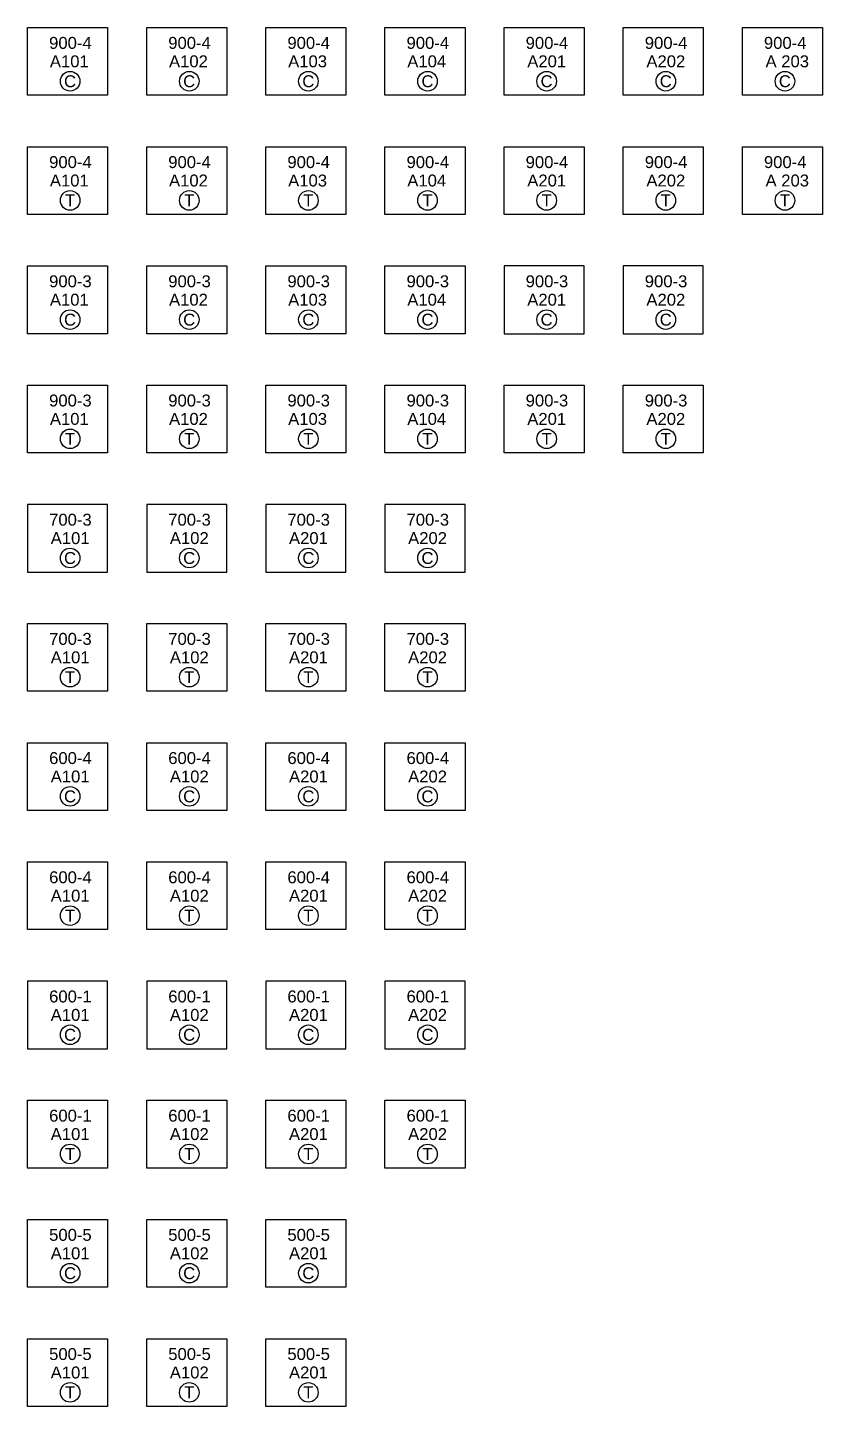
# Model space of a CAD drawing. Extents: x 406321 to 410167, y 2905000 to 2907357.
# Drawn here: x 409500 to 410167, y 2906200 to 2907357 of the extents above; entities that cross this region are included whole.
import ezdxf

# ---------------------------------------------------------------- set-up
doc = ezdxf.new("R2010")
doc.units = 0
doc.header["$LTSCALE"] = 10
doc.header["$MEASUREMENT"] = 0
doc.layers.add('X- Arch Drawings$0$GUIDE-FRAME', color=241, linetype='Continuous')
doc.layers.add('X- Arch Drawings$0$GUIDE-TEXT', color=250, linetype='Continuous')
doc.styles.add('X- Arch Drawings$0$ANNO-A-XS', font='arial.ttf', dxfattribs={"height": 2})

# ---------------------------------------------------------------- blocks, each defined once
blk = doc.blocks.new('X- Arch Drawings$0$900-4C-A101')
at = {"layer": 'X- Arch Drawings$0$GUIDE-FRAME'}
blk.add_lwpolyline([(1250000, 2451800), (1317200, 2451800), (1317200, 2395000), (1250000, 2395000)], close=True, dxfattribs=at)
at = {"layer": 'X- Arch Drawings$0$GUIDE-TEXT'}
blk.add_circle((1285728, 2406787), 8213, dxfattribs=at)
at = {"layer": 'X- Arch Drawings$0$GUIDE-TEXT', "style": 'X- Arch Drawings$0$ANNO-A-XS'}
for s, p in [('900-4', (1268092, 2433942)), ('A101', (1268740, 2418485)), ('C', (1280612, 2401787))]:
    blk.add_text(s, height=10000, dxfattribs=at).set_placement(p)
blk = doc.blocks.new('X- Arch Drawings$0$900-4C-A102')
at = {"layer": 'X- Arch Drawings$0$GUIDE-FRAME'}
blk.add_lwpolyline([(1350000, 2451800), (1417200, 2451800), (1417200, 2395000), (1350000, 2395000)], close=True, dxfattribs=at)
at = {"layer": 'X- Arch Drawings$0$GUIDE-TEXT'}
blk.add_circle((1385728, 2406787), 8213, dxfattribs=at)
at = {"layer": 'X- Arch Drawings$0$GUIDE-TEXT', "style": 'X- Arch Drawings$0$ANNO-A-XS'}
for s, p in [('900-4', (1368092, 2433942)), ('A102', (1368740, 2418485)), ('C', (1380612, 2401787))]:
    blk.add_text(s, height=10000, dxfattribs=at).set_placement(p)
blk = doc.blocks.new('X- Arch Drawings$0$900-4C-A103')
at = {"layer": 'X- Arch Drawings$0$GUIDE-FRAME'}
blk.add_lwpolyline([(1450000, 2451800), (1517200, 2451800), (1517200, 2395000), (1450000, 2395000)], close=True, dxfattribs=at)
at = {"layer": 'X- Arch Drawings$0$GUIDE-TEXT'}
blk.add_circle((1485728, 2406787), 8213, dxfattribs=at)
at = {"layer": 'X- Arch Drawings$0$GUIDE-TEXT', "style": 'X- Arch Drawings$0$ANNO-A-XS'}
for s, p in [('900-4', (1468092, 2433942)), ('A103', (1468740, 2418485)), ('C', (1480612, 2401787))]:
    blk.add_text(s, height=10000, dxfattribs=at).set_placement(p)
blk = doc.blocks.new('X- Arch Drawings$0$900-4C-A104')
at = {"layer": 'X- Arch Drawings$0$GUIDE-FRAME'}
blk.add_lwpolyline([(1550000, 2451800), (1617200, 2451800), (1617200, 2395000), (1550000, 2395000)], close=True, dxfattribs=at)
at = {"layer": 'X- Arch Drawings$0$GUIDE-TEXT'}
blk.add_circle((1585728, 2406787), 8213, dxfattribs=at)
at = {"layer": 'X- Arch Drawings$0$GUIDE-TEXT', "style": 'X- Arch Drawings$0$ANNO-A-XS'}
for s, p in [('900-4', (1568092, 2433942)), ('A104', (1568740, 2418485)), ('C', (1580612, 2401787))]:
    blk.add_text(s, height=10000, dxfattribs=at).set_placement(p)
blk = doc.blocks.new('X- Arch Drawings$0$900-4C-A201')
at = {"layer": 'X- Arch Drawings$0$GUIDE-FRAME'}
blk.add_lwpolyline([(1650000, 2451800), (1717200, 2451800), (1717200, 2395000), (1650000, 2395000)], close=True, dxfattribs=at)
at = {"layer": 'X- Arch Drawings$0$GUIDE-TEXT'}
blk.add_circle((1685728, 2406787), 8213, dxfattribs=at)
at = {"layer": 'X- Arch Drawings$0$GUIDE-TEXT', "style": 'X- Arch Drawings$0$ANNO-A-XS'}
for s, p in [('900-4', (1668092, 2433942)), ('A201', (1669438, 2418485)), ('C', (1680612, 2401787))]:
    blk.add_text(s, height=10000, dxfattribs=at).set_placement(p)
blk = doc.blocks.new('X- Arch Drawings$0$900-4C-A202')
at = {"layer": 'X- Arch Drawings$0$GUIDE-FRAME'}
blk.add_lwpolyline([(1750000, 2451800), (1817200, 2451800), (1817200, 2395000), (1750000, 2395000)], close=True, dxfattribs=at)
at = {"layer": 'X- Arch Drawings$0$GUIDE-TEXT'}
blk.add_circle((1785728, 2406787), 8213, dxfattribs=at)
at = {"layer": 'X- Arch Drawings$0$GUIDE-TEXT', "style": 'X- Arch Drawings$0$ANNO-A-XS'}
for s, p in [('900-4', (1768092, 2433942)), ('A202', (1769438, 2418485)), ('C', (1780612, 2401787))]:
    blk.add_text(s, height=10000, dxfattribs=at).set_placement(p)
blk = doc.blocks.new('X- Arch Drawings$0$900-4C-A203')
at = {"layer": 'X- Arch Drawings$0$GUIDE-FRAME'}
blk.add_lwpolyline([(1850000, 2451800), (1917200, 2451800), (1917200, 2395000), (1850000, 2395000)], close=True, dxfattribs=at)
at = {"layer": 'X- Arch Drawings$0$GUIDE-TEXT'}
blk.add_circle((1885728, 2406787), 8213, dxfattribs=at)
at = {"layer": 'X- Arch Drawings$0$GUIDE-TEXT', "style": 'X- Arch Drawings$0$ANNO-A-XS'}
for s, p in [('900-4', (1868092, 2433942)), ('A 203', (1869438, 2418485)), ('C', (1880612, 2401787))]:
    blk.add_text(s, height=10000, dxfattribs=at).set_placement(p)
blk = doc.blocks.new('X- Arch Drawings$0$900-4T-A201')
at = {"layer": 'X- Arch Drawings$0$GUIDE-FRAME'}
blk.add_lwpolyline([(1650000, 2351800), (1717200, 2351800), (1717200, 2295000), (1650000, 2295000)], close=True, dxfattribs=at)
at = {"layer": 'X- Arch Drawings$0$GUIDE-TEXT'}
blk.add_circle((1685728, 2306787), 8213, dxfattribs=at)
at = {"layer": 'X- Arch Drawings$0$GUIDE-TEXT', "style": 'X- Arch Drawings$0$ANNO-A-XS'}
for s, p in [('900-4', (1668092, 2333942)), ('A201', (1669438, 2318485)), ('T', (1681438, 2301787))]:
    blk.add_text(s, height=10000, dxfattribs=at).set_placement(p)
blk = doc.blocks.new('X- Arch Drawings$0$900-4T-A202')
at = {"layer": 'X- Arch Drawings$0$GUIDE-FRAME'}
blk.add_lwpolyline([(1750000, 2351800), (1817200, 2351800), (1817200, 2295000), (1750000, 2295000)], close=True, dxfattribs=at)
at = {"layer": 'X- Arch Drawings$0$GUIDE-TEXT'}
blk.add_circle((1785728, 2306787), 8213, dxfattribs=at)
at = {"layer": 'X- Arch Drawings$0$GUIDE-TEXT', "style": 'X- Arch Drawings$0$ANNO-A-XS'}
for s, p in [('900-4', (1768092, 2333942)), ('A202', (1769438, 2318485)), ('T', (1781438, 2301787))]:
    blk.add_text(s, height=10000, dxfattribs=at).set_placement(p)
blk = doc.blocks.new('X- Arch Drawings$0$900-4T-A203')
at = {"layer": 'X- Arch Drawings$0$GUIDE-FRAME'}
blk.add_lwpolyline([(1850000, 2351800), (1917200, 2351800), (1917200, 2295000), (1850000, 2295000)], close=True, dxfattribs=at)
at = {"layer": 'X- Arch Drawings$0$GUIDE-TEXT'}
blk.add_circle((1885728, 2306787), 8213, dxfattribs=at)
at = {"layer": 'X- Arch Drawings$0$GUIDE-TEXT', "style": 'X- Arch Drawings$0$ANNO-A-XS'}
for s, p in [('900-4', (1868092, 2333942)), ('A 203', (1869438, 2318485)), ('T', (1881438, 2301787))]:
    blk.add_text(s, height=10000, dxfattribs=at).set_placement(p)
blk = doc.blocks.new('X- Arch Drawings$0$900-4T-A101')
at = {"layer": 'X- Arch Drawings$0$GUIDE-FRAME'}
blk.add_lwpolyline([(1250000, 2351800), (1317200, 2351800), (1317200, 2295000), (1250000, 2295000)], close=True, dxfattribs=at)
at = {"layer": 'X- Arch Drawings$0$GUIDE-TEXT'}
blk.add_circle((1285728, 2306787), 8213, dxfattribs=at)
at = {"layer": 'X- Arch Drawings$0$GUIDE-TEXT', "style": 'X- Arch Drawings$0$ANNO-A-XS'}
for s, p in [('900-4', (1268092, 2333942)), ('A101', (1268740, 2318485)), ('T', (1281438, 2301787))]:
    blk.add_text(s, height=10000, dxfattribs=at).set_placement(p)
blk = doc.blocks.new('X- Arch Drawings$0$900-4T-A102')
at = {"layer": 'X- Arch Drawings$0$GUIDE-FRAME'}
blk.add_lwpolyline([(1350000, 2351800), (1417200, 2351800), (1417200, 2295000), (1350000, 2295000)], close=True, dxfattribs=at)
at = {"layer": 'X- Arch Drawings$0$GUIDE-TEXT'}
blk.add_circle((1385728, 2306787), 8213, dxfattribs=at)
at = {"layer": 'X- Arch Drawings$0$GUIDE-TEXT', "style": 'X- Arch Drawings$0$ANNO-A-XS'}
for s, p in [('900-4', (1368092, 2333942)), ('A102', (1368740, 2318485)), ('T', (1381438, 2301787))]:
    blk.add_text(s, height=10000, dxfattribs=at).set_placement(p)
blk = doc.blocks.new('X- Arch Drawings$0$900-4T-A103')
at = {"layer": 'X- Arch Drawings$0$GUIDE-FRAME'}
blk.add_lwpolyline([(1450000, 2351800), (1517200, 2351800), (1517200, 2295000), (1450000, 2295000)], close=True, dxfattribs=at)
at = {"layer": 'X- Arch Drawings$0$GUIDE-TEXT'}
blk.add_circle((1485728, 2306787), 8213, dxfattribs=at)
at = {"layer": 'X- Arch Drawings$0$GUIDE-TEXT', "style": 'X- Arch Drawings$0$ANNO-A-XS'}
for s, p in [('900-4', (1468092, 2333942)), ('A103', (1468740, 2318485)), ('T', (1481438, 2301787))]:
    blk.add_text(s, height=10000, dxfattribs=at).set_placement(p)
blk = doc.blocks.new('X- Arch Drawings$0$900-4T-A104')
at = {"layer": 'X- Arch Drawings$0$GUIDE-FRAME'}
blk.add_lwpolyline([(1550000, 2351800), (1617200, 2351800), (1617200, 2295000), (1550000, 2295000)], close=True, dxfattribs=at)
at = {"layer": 'X- Arch Drawings$0$GUIDE-TEXT'}
blk.add_circle((1585728, 2306787), 8213, dxfattribs=at)
at = {"layer": 'X- Arch Drawings$0$GUIDE-TEXT', "style": 'X- Arch Drawings$0$ANNO-A-XS'}
for s, p in [('900-4', (1568092, 2333942)), ('A104', (1568740, 2318485)), ('T', (1581438, 2301787))]:
    blk.add_text(s, height=10000, dxfattribs=at).set_placement(p)
blk = doc.blocks.new('X- Arch Drawings$0$900-3C-A101')
at = {"layer": 'X- Arch Drawings$0$GUIDE-FRAME'}
blk.add_lwpolyline([(1250000, 2251800), (1317200, 2251800), (1317200, 2195000), (1250000, 2195000)], close=True, dxfattribs=at)
at = {"layer": 'X- Arch Drawings$0$GUIDE-TEXT'}
blk.add_circle((1285728, 2206787), 8213, dxfattribs=at)
at = {"layer": 'X- Arch Drawings$0$GUIDE-TEXT', "style": 'X- Arch Drawings$0$ANNO-A-XS'}
for s, p in [('900-3', (1268092, 2233942)), ('A101', (1268740, 2218485)), ('C', (1280612, 2201787))]:
    blk.add_text(s, height=10000, dxfattribs=at).set_placement(p)
blk = doc.blocks.new('X- Arch Drawings$0$900-3C-A102')
at = {"layer": 'X- Arch Drawings$0$GUIDE-FRAME'}
blk.add_lwpolyline([(1350000, 2251800), (1417200, 2251800), (1417200, 2195000), (1350000, 2195000)], close=True, dxfattribs=at)
at = {"layer": 'X- Arch Drawings$0$GUIDE-TEXT'}
blk.add_circle((1385728, 2206787), 8213, dxfattribs=at)
at = {"layer": 'X- Arch Drawings$0$GUIDE-TEXT', "style": 'X- Arch Drawings$0$ANNO-A-XS'}
for s, p in [('900-3', (1368092, 2233942)), ('A102', (1368740, 2218485)), ('C', (1380612, 2201787))]:
    blk.add_text(s, height=10000, dxfattribs=at).set_placement(p)
blk = doc.blocks.new('X- Arch Drawings$0$900-3C-A103')
at = {"layer": 'X- Arch Drawings$0$GUIDE-FRAME'}
blk.add_lwpolyline([(1450000, 2251800), (1517200, 2251800), (1517200, 2195000), (1450000, 2195000)], close=True, dxfattribs=at)
at = {"layer": 'X- Arch Drawings$0$GUIDE-TEXT'}
blk.add_circle((1485728, 2206787), 8213, dxfattribs=at)
at = {"layer": 'X- Arch Drawings$0$GUIDE-TEXT', "style": 'X- Arch Drawings$0$ANNO-A-XS'}
for s, p in [('900-3', (1468092, 2233942)), ('A103', (1468740, 2218485)), ('C', (1480612, 2201787))]:
    blk.add_text(s, height=10000, dxfattribs=at).set_placement(p)
blk = doc.blocks.new('X- Arch Drawings$0$900-3C-A104')
at = {"layer": 'X- Arch Drawings$0$GUIDE-FRAME'}
blk.add_lwpolyline([(1550000, 2251800), (1617200, 2251800), (1617200, 2195000), (1550000, 2195000)], close=True, dxfattribs=at)
at = {"layer": 'X- Arch Drawings$0$GUIDE-TEXT'}
blk.add_circle((1585728, 2206787), 8213, dxfattribs=at)
at = {"layer": 'X- Arch Drawings$0$GUIDE-TEXT', "style": 'X- Arch Drawings$0$ANNO-A-XS'}
for s, p in [('900-3', (1568092, 2233942)), ('A104', (1568740, 2218485)), ('C', (1580612, 2201787))]:
    blk.add_text(s, height=10000, dxfattribs=at).set_placement(p)
blk = doc.blocks.new('X- Arch Drawings$0$900-3C-A201')
at = {"layer": 'X- Arch Drawings$0$GUIDE-FRAME'}
blk.add_lwpolyline([(1650000, 2195000), (1717200, 2195000), (1717200, 2251800), (1650000, 2251800), (1650000, 2195000)], dxfattribs=at)
at = {"layer": 'X- Arch Drawings$0$GUIDE-TEXT'}
blk.add_circle((1685728, 2206787), 8213, dxfattribs=at)
at = {"layer": 'X- Arch Drawings$0$GUIDE-TEXT', "style": 'X- Arch Drawings$0$ANNO-A-XS'}
for s, p in [('900-3', (1668092, 2233942)), ('A201', (1669438, 2218485)), ('C', (1680612, 2201787))]:
    blk.add_text(s, height=10000, dxfattribs=at).set_placement(p)
blk = doc.blocks.new('X- Arch Drawings$0$900-3C-A202')
at = {"layer": 'X- Arch Drawings$0$GUIDE-FRAME'}
blk.add_lwpolyline([(1750000, 2195000), (1817200, 2195000), (1817200, 2251800), (1750000, 2251800), (1750000, 2195000)], dxfattribs=at)
at = {"layer": 'X- Arch Drawings$0$GUIDE-TEXT'}
blk.add_circle((1785728, 2206787), 8213, dxfattribs=at)
at = {"layer": 'X- Arch Drawings$0$GUIDE-TEXT', "style": 'X- Arch Drawings$0$ANNO-A-XS'}
for s, p in [('900-3', (1768092, 2233942)), ('A202', (1769438, 2218485)), ('C', (1780612, 2201787))]:
    blk.add_text(s, height=10000, dxfattribs=at).set_placement(p)
blk = doc.blocks.new('X- Arch Drawings$0$900-3T-A101')
blk.add_lwpolyline([(1250000, 2151800), (1317200, 2151800), (1317200, 2095000), (1250000, 2095000)], close=True)
at = {"layer": 'X- Arch Drawings$0$GUIDE-FRAME'}
blk.add_lwpolyline([(1250000, 2151800), (1317200, 2151800), (1317200, 2095000), (1250000, 2095000)], close=True, dxfattribs=at)
at = {"layer": 'X- Arch Drawings$0$GUIDE-TEXT'}
blk.add_circle((1285728, 2106787), 8213, dxfattribs=at)
at = {"layer": 'X- Arch Drawings$0$GUIDE-TEXT', "style": 'X- Arch Drawings$0$ANNO-A-XS'}
for s, p in [('900-3', (1268092, 2133942)), ('A101', (1268740, 2118485)), ('T', (1281438, 2101787))]:
    blk.add_text(s, height=10000, dxfattribs=at).set_placement(p)
blk = doc.blocks.new('X- Arch Drawings$0$900-3T-A102')
blk.add_lwpolyline([(1350000, 2151800), (1417200, 2151800), (1417200, 2095000), (1350000, 2095000)], close=True)
at = {"layer": 'X- Arch Drawings$0$GUIDE-FRAME'}
blk.add_lwpolyline([(1350000, 2151800), (1417200, 2151800), (1417200, 2095000), (1350000, 2095000)], close=True, dxfattribs=at)
at = {"layer": 'X- Arch Drawings$0$GUIDE-TEXT'}
blk.add_circle((1385728, 2106787), 8213, dxfattribs=at)
at = {"layer": 'X- Arch Drawings$0$GUIDE-TEXT', "style": 'X- Arch Drawings$0$ANNO-A-XS'}
for s, p in [('900-3', (1368092, 2133942)), ('A102', (1368740, 2118485)), ('T', (1381438, 2101787))]:
    blk.add_text(s, height=10000, dxfattribs=at).set_placement(p)
blk = doc.blocks.new('X- Arch Drawings$0$900-3T-A103')
at = {"layer": 'X- Arch Drawings$0$GUIDE-FRAME'}
blk.add_lwpolyline([(1450000, 2151800), (1517200, 2151800), (1517200, 2095000), (1450000, 2095000)], close=True, dxfattribs=at)
blk.add_lwpolyline([(1450000, 2151800), (1517200, 2151800), (1517200, 2095000), (1450000, 2095000)], close=True, dxfattribs=at)
at = {"layer": 'X- Arch Drawings$0$GUIDE-TEXT'}
blk.add_circle((1485728, 2106787), 8213, dxfattribs=at)
at = {"layer": 'X- Arch Drawings$0$GUIDE-TEXT', "style": 'X- Arch Drawings$0$ANNO-A-XS'}
for s, p in [('900-3', (1468092, 2133942)), ('A103', (1468740, 2118485)), ('T', (1481438, 2101787))]:
    blk.add_text(s, height=10000, dxfattribs=at).set_placement(p)
blk = doc.blocks.new('X- Arch Drawings$0$900-3T-A104')
blk.add_lwpolyline([(1550000, 2151800), (1617200, 2151800), (1617200, 2095000), (1550000, 2095000)], close=True)
at = {"layer": 'X- Arch Drawings$0$GUIDE-FRAME'}
blk.add_lwpolyline([(1550000, 2151800), (1617200, 2151800), (1617200, 2095000), (1550000, 2095000)], close=True, dxfattribs=at)
at = {"layer": 'X- Arch Drawings$0$GUIDE-TEXT'}
blk.add_circle((1585728, 2106787), 8213, dxfattribs=at)
at = {"layer": 'X- Arch Drawings$0$GUIDE-TEXT', "style": 'X- Arch Drawings$0$ANNO-A-XS'}
for s, p in [('900-3', (1568092, 2133942)), ('A104', (1568740, 2118485)), ('T', (1581438, 2101787))]:
    blk.add_text(s, height=10000, dxfattribs=at).set_placement(p)
blk = doc.blocks.new('X- Arch Drawings$0$900-3T-A201')
at = {"layer": 'X- Arch Drawings$0$GUIDE-FRAME'}
blk.add_lwpolyline([(1650000, 2151800), (1717200, 2151800), (1717200, 2095000), (1650000, 2095000)], close=True, dxfattribs=at)
at = {"layer": 'X- Arch Drawings$0$GUIDE-TEXT'}
blk.add_circle((1685728, 2106787), 8213, dxfattribs=at)
at = {"layer": 'X- Arch Drawings$0$GUIDE-TEXT', "style": 'X- Arch Drawings$0$ANNO-A-XS'}
for s, p in [('900-3', (1668092, 2133942)), ('A201', (1669438, 2118485)), ('T', (1681438, 2101787))]:
    blk.add_text(s, height=10000, dxfattribs=at).set_placement(p)
blk = doc.blocks.new('X- Arch Drawings$0$900-3T-A202')
at = {"layer": 'X- Arch Drawings$0$GUIDE-FRAME'}
blk.add_lwpolyline([(1750000, 2151800), (1817200, 2151800), (1817200, 2095000), (1750000, 2095000)], close=True, dxfattribs=at)
at = {"layer": 'X- Arch Drawings$0$GUIDE-TEXT'}
blk.add_circle((1785728, 2106787), 8213, dxfattribs=at)
at = {"layer": 'X- Arch Drawings$0$GUIDE-TEXT', "style": 'X- Arch Drawings$0$ANNO-A-XS'}
for s, p in [('900-3', (1768092, 2133942)), ('A202', (1769438, 2118485)), ('T', (1781438, 2101787))]:
    blk.add_text(s, height=10000, dxfattribs=at).set_placement(p)
blk = doc.blocks.new('X- Arch Drawings$0$700-3C-A101')
at = {"layer": 'X- Arch Drawings$0$GUIDE-FRAME'}
blk.add_lwpolyline([(1250000, 1995000), (1317200, 1995000), (1317200, 2051800), (1250000, 2051800), (1250000, 1995000)], dxfattribs=at)
at = {"layer": 'X- Arch Drawings$0$GUIDE-TEXT'}
blk.add_circle((1285728, 2006787), 8213, dxfattribs=at)
at = {"layer": 'X- Arch Drawings$0$GUIDE-TEXT', "style": 'X- Arch Drawings$0$ANNO-A-XS'}
for s, p in [('700-3', (1268092, 2033942)), ('A101', (1269438, 2018485)), ('C', (1280612, 2001787))]:
    blk.add_text(s, height=10000, dxfattribs=at).set_placement(p)
blk = doc.blocks.new('X- Arch Drawings$0$700-3C-A102')
at = {"layer": 'X- Arch Drawings$0$GUIDE-FRAME'}
blk.add_lwpolyline([(1350000, 1995000), (1417200, 1995000), (1417200, 2051800), (1350000, 2051800), (1350000, 1995000)], dxfattribs=at)
at = {"layer": 'X- Arch Drawings$0$GUIDE-TEXT'}
blk.add_circle((1385728, 2006787), 8213, dxfattribs=at)
at = {"layer": 'X- Arch Drawings$0$GUIDE-TEXT', "style": 'X- Arch Drawings$0$ANNO-A-XS'}
for s, p in [('700-3', (1368092, 2033942)), ('A102', (1369438, 2018485)), ('C', (1380612, 2001787))]:
    blk.add_text(s, height=10000, dxfattribs=at).set_placement(p)
blk = doc.blocks.new('X- Arch Drawings$0$700-3C-A201')
at = {"layer": 'X- Arch Drawings$0$GUIDE-FRAME'}
blk.add_lwpolyline([(1450023, 1995000), (1517223, 1995000), (1517223, 2051800), (1450023, 2051800), (1450023, 1995000)], dxfattribs=at)
at = {"layer": 'X- Arch Drawings$0$GUIDE-TEXT'}
blk.add_circle((1485728, 2006787), 8213, dxfattribs=at)
at = {"layer": 'X- Arch Drawings$0$GUIDE-TEXT', "style": 'X- Arch Drawings$0$ANNO-A-XS'}
for s, p in [('700-3', (1468092, 2033942)), ('A201', (1469438, 2018485)), ('C', (1480612, 2001787))]:
    blk.add_text(s, height=10000, dxfattribs=at).set_placement(p)
blk = doc.blocks.new('X- Arch Drawings$0$700-3C-A202')
at = {"layer": 'X- Arch Drawings$0$GUIDE-FRAME'}
blk.add_lwpolyline([(1550023, 1995000), (1617223, 1995000), (1617223, 2051800), (1550023, 2051800), (1550023, 1995000)], dxfattribs=at)
at = {"layer": 'X- Arch Drawings$0$GUIDE-TEXT'}
blk.add_circle((1585728, 2006787), 8213, dxfattribs=at)
at = {"layer": 'X- Arch Drawings$0$GUIDE-TEXT', "style": 'X- Arch Drawings$0$ANNO-A-XS'}
for s, p in [('700-3', (1568092, 2033942)), ('A202', (1569438, 2018485)), ('C', (1580612, 2001787))]:
    blk.add_text(s, height=10000, dxfattribs=at).set_placement(p)
blk = doc.blocks.new('X- Arch Drawings$0$700-3T-A101')
at = {"layer": 'X- Arch Drawings$0$GUIDE-FRAME'}
blk.add_lwpolyline([(1250000, 1951800), (1317200, 1951800), (1317200, 1895000), (1250000, 1895000)], close=True, dxfattribs=at)
blk.add_lwpolyline([(1250000, 1951800), (1317200, 1951800), (1317200, 1895000), (1250000, 1895000)], close=True, dxfattribs=at)
at = {"layer": 'X- Arch Drawings$0$GUIDE-TEXT'}
blk.add_circle((1285728, 1906787), 8213, dxfattribs=at)
at = {"layer": 'X- Arch Drawings$0$GUIDE-TEXT', "style": 'X- Arch Drawings$0$ANNO-A-XS'}
for s, p in [('700-3', (1268092, 1933942)), ('A101', (1269438, 1918485)), ('T', (1281438, 1901787))]:
    blk.add_text(s, height=10000, dxfattribs=at).set_placement(p)
blk = doc.blocks.new('X- Arch Drawings$0$700-3T-A102')
at = {"layer": 'X- Arch Drawings$0$GUIDE-FRAME'}
blk.add_lwpolyline([(1350000, 1951800), (1417200, 1951800), (1417200, 1895000), (1350000, 1895000)], close=True, dxfattribs=at)
blk.add_lwpolyline([(1350000, 1951800), (1417200, 1951800), (1417200, 1895000), (1350000, 1895000)], close=True, dxfattribs=at)
at = {"layer": 'X- Arch Drawings$0$GUIDE-TEXT'}
blk.add_circle((1385728, 1906787), 8213, dxfattribs=at)
at = {"layer": 'X- Arch Drawings$0$GUIDE-TEXT', "style": 'X- Arch Drawings$0$ANNO-A-XS'}
for s, p in [('700-3', (1368092, 1933942)), ('A102', (1369438, 1918485)), ('T', (1381438, 1901787))]:
    blk.add_text(s, height=10000, dxfattribs=at).set_placement(p)
blk = doc.blocks.new('X- Arch Drawings$0$700-3T-A201')
at = {"layer": 'X- Arch Drawings$0$GUIDE-FRAME'}
blk.add_lwpolyline([(1450000, 1951800), (1517200, 1951800), (1517200, 1895000), (1450000, 1895000)], close=True, dxfattribs=at)
at = {"layer": 'X- Arch Drawings$0$GUIDE-TEXT'}
blk.add_circle((1485728, 1906787), 8213, dxfattribs=at)
at = {"layer": 'X- Arch Drawings$0$GUIDE-TEXT', "style": 'X- Arch Drawings$0$ANNO-A-XS'}
for s, p in [('700-3', (1468092, 1933942)), ('A201', (1469438, 1918485)), ('T', (1481438, 1901787))]:
    blk.add_text(s, height=10000, dxfattribs=at).set_placement(p)
blk = doc.blocks.new('X- Arch Drawings$0$700-3T-A202')
at = {"layer": 'X- Arch Drawings$0$GUIDE-FRAME'}
blk.add_lwpolyline([(1550000, 1951800), (1617200, 1951800), (1617200, 1895000), (1550000, 1895000)], close=True, dxfattribs=at)
at = {"layer": 'X- Arch Drawings$0$GUIDE-TEXT'}
blk.add_circle((1585728, 1906787), 8213, dxfattribs=at)
at = {"layer": 'X- Arch Drawings$0$GUIDE-TEXT', "style": 'X- Arch Drawings$0$ANNO-A-XS'}
for s, p in [('700-3', (1568092, 1933942)), ('A202', (1569438, 1918485)), ('T', (1581438, 1901787))]:
    blk.add_text(s, height=10000, dxfattribs=at).set_placement(p)
blk = doc.blocks.new('X- Arch Drawings$0$600-4C-A101')
at = {"layer": 'X- Arch Drawings$0$GUIDE-FRAME'}
blk.add_lwpolyline([(1250000, 1851800), (1317200, 1851800), (1317200, 1795000), (1250000, 1795000)], close=True, dxfattribs=at)
blk.add_lwpolyline([(1250000, 1851800), (1317200, 1851800), (1317200, 1795000), (1250000, 1795000)], close=True, dxfattribs=at)
at = {"layer": 'X- Arch Drawings$0$GUIDE-TEXT'}
blk.add_circle((1285728, 1806787), 8213, dxfattribs=at)
at = {"layer": 'X- Arch Drawings$0$GUIDE-TEXT', "style": 'X- Arch Drawings$0$ANNO-A-XS'}
for s, p in [('600-4', (1268092, 1833942)), ('A101', (1269438, 1818485)), ('C', (1280612, 1801787))]:
    blk.add_text(s, height=10000, dxfattribs=at).set_placement(p)
blk = doc.blocks.new('X- Arch Drawings$0$600-4C-A102')
at = {"layer": 'X- Arch Drawings$0$GUIDE-FRAME'}
blk.add_lwpolyline([(1350000, 1851800), (1417200, 1851800), (1417200, 1795000), (1350000, 1795000)], close=True, dxfattribs=at)
blk.add_lwpolyline([(1350000, 1851800), (1417200, 1851800), (1417200, 1795000), (1350000, 1795000)], close=True, dxfattribs=at)
at = {"layer": 'X- Arch Drawings$0$GUIDE-TEXT'}
blk.add_circle((1385728, 1806787), 8213, dxfattribs=at)
at = {"layer": 'X- Arch Drawings$0$GUIDE-TEXT', "style": 'X- Arch Drawings$0$ANNO-A-XS'}
for s, p in [('600-4', (1368092, 1833942)), ('A102', (1369438, 1818485)), ('C', (1380612, 1801787))]:
    blk.add_text(s, height=10000, dxfattribs=at).set_placement(p)
blk = doc.blocks.new('X- Arch Drawings$0$600-4C-A201')
at = {"layer": 'X- Arch Drawings$0$GUIDE-FRAME'}
blk.add_lwpolyline([(1450000, 1851800), (1517200, 1851800), (1517200, 1795000), (1450000, 1795000)], close=True, dxfattribs=at)
blk.add_lwpolyline([(1450000, 1851800), (1517200, 1851800), (1517200, 1795000), (1450000, 1795000)], close=True, dxfattribs=at)
at = {"layer": 'X- Arch Drawings$0$GUIDE-TEXT'}
blk.add_circle((1485728, 1806787), 8213, dxfattribs=at)
at = {"layer": 'X- Arch Drawings$0$GUIDE-TEXT', "style": 'X- Arch Drawings$0$ANNO-A-XS'}
for s, p in [('600-4', (1468092, 1833942)), ('A201', (1469438, 1818485)), ('C', (1480612, 1801787))]:
    blk.add_text(s, height=10000, dxfattribs=at).set_placement(p)
blk = doc.blocks.new('X- Arch Drawings$0$600-4C-A202')
at = {"layer": 'X- Arch Drawings$0$GUIDE-FRAME'}
blk.add_lwpolyline([(1550000, 1851800), (1617200, 1851800), (1617200, 1795000), (1550000, 1795000)], close=True, dxfattribs=at)
blk.add_lwpolyline([(1550000, 1851800), (1617200, 1851800), (1617200, 1795000), (1550000, 1795000)], close=True, dxfattribs=at)
at = {"layer": 'X- Arch Drawings$0$GUIDE-TEXT'}
blk.add_circle((1585728, 1806787), 8213, dxfattribs=at)
at = {"layer": 'X- Arch Drawings$0$GUIDE-TEXT', "style": 'X- Arch Drawings$0$ANNO-A-XS'}
for s, p in [('600-4', (1568092, 1833942)), ('A202', (1569438, 1818485)), ('C', (1580612, 1801787))]:
    blk.add_text(s, height=10000, dxfattribs=at).set_placement(p)
blk = doc.blocks.new('X- Arch Drawings$0$600-4T-A101')
at = {"layer": 'X- Arch Drawings$0$GUIDE-FRAME'}
blk.add_lwpolyline([(1250000, 1751800), (1317200, 1751800), (1317200, 1695000), (1250000, 1695000)], close=True, dxfattribs=at)
blk.add_lwpolyline([(1250000, 1751800), (1317200, 1751800), (1317200, 1695000), (1250000, 1695000)], close=True, dxfattribs=at)
at = {"layer": 'X- Arch Drawings$0$GUIDE-TEXT'}
blk.add_circle((1285728, 1706787), 8213, dxfattribs=at)
at = {"layer": 'X- Arch Drawings$0$GUIDE-TEXT', "style": 'X- Arch Drawings$0$ANNO-A-XS'}
for s, p in [('600-4', (1268092, 1733942)), ('A101', (1269438, 1718485)), ('T', (1281438, 1701787))]:
    blk.add_text(s, height=10000, dxfattribs=at).set_placement(p)
blk = doc.blocks.new('X- Arch Drawings$0$600-4T-A102')
at = {"layer": 'X- Arch Drawings$0$GUIDE-FRAME'}
blk.add_lwpolyline([(1350000, 1751800), (1417200, 1751800), (1417200, 1695000), (1350000, 1695000)], close=True, dxfattribs=at)
blk.add_lwpolyline([(1350000, 1751800), (1417200, 1751800), (1417200, 1695000), (1350000, 1695000)], close=True, dxfattribs=at)
at = {"layer": 'X- Arch Drawings$0$GUIDE-TEXT'}
blk.add_circle((1385728, 1706787), 8213, dxfattribs=at)
at = {"layer": 'X- Arch Drawings$0$GUIDE-TEXT', "style": 'X- Arch Drawings$0$ANNO-A-XS'}
for s, p in [('600-4', (1368092, 1733942)), ('A102', (1369438, 1718485)), ('T', (1381438, 1701787))]:
    blk.add_text(s, height=10000, dxfattribs=at).set_placement(p)
blk = doc.blocks.new('X- Arch Drawings$0$600-4T-A201')
at = {"layer": 'X- Arch Drawings$0$GUIDE-FRAME'}
blk.add_lwpolyline([(1450000, 1751800), (1517200, 1751800), (1517200, 1695000), (1450000, 1695000)], close=True, dxfattribs=at)
at = {"layer": 'X- Arch Drawings$0$GUIDE-TEXT'}
blk.add_circle((1485728, 1706787), 8213, dxfattribs=at)
at = {"layer": 'X- Arch Drawings$0$GUIDE-TEXT', "style": 'X- Arch Drawings$0$ANNO-A-XS'}
for s, p in [('600-4', (1468092, 1733942)), ('A201', (1469438, 1718485)), ('T', (1481438, 1701787))]:
    blk.add_text(s, height=10000, dxfattribs=at).set_placement(p)
blk = doc.blocks.new('X- Arch Drawings$0$600-4T-A202')
at = {"layer": 'X- Arch Drawings$0$GUIDE-FRAME'}
blk.add_lwpolyline([(1550000, 1751800), (1617200, 1751800), (1617200, 1695000), (1550000, 1695000)], close=True, dxfattribs=at)
at = {"layer": 'X- Arch Drawings$0$GUIDE-TEXT'}
blk.add_circle((1585728, 1706787), 8213, dxfattribs=at)
at = {"layer": 'X- Arch Drawings$0$GUIDE-TEXT', "style": 'X- Arch Drawings$0$ANNO-A-XS'}
for s, p in [('600-4', (1568092, 1733942)), ('A202', (1569438, 1718485)), ('T', (1581438, 1701787))]:
    blk.add_text(s, height=10000, dxfattribs=at).set_placement(p)
blk = doc.blocks.new('X- Arch Drawings$0$600-1C-A101')
at = {"layer": 'X- Arch Drawings$0$GUIDE-FRAME'}
blk.add_lwpolyline([(1250000, 1595000), (1317200, 1595000), (1317200, 1651800), (1250000, 1651800), (1250000, 1595000)], dxfattribs=at)
at = {"layer": 'X- Arch Drawings$0$GUIDE-TEXT'}
blk.add_circle((1285728, 1606787), 8213, dxfattribs=at)
at = {"layer": 'X- Arch Drawings$0$GUIDE-TEXT', "style": 'X- Arch Drawings$0$ANNO-A-XS'}
for s, p in [('600-1', (1268092, 1633942)), ('A101', (1269438, 1618485)), ('C', (1280612, 1601787))]:
    blk.add_text(s, height=10000, dxfattribs=at).set_placement(p)
blk = doc.blocks.new('X- Arch Drawings$0$600-1C-A102')
at = {"layer": 'X- Arch Drawings$0$GUIDE-FRAME'}
blk.add_lwpolyline([(1350000, 1595000), (1417200, 1595000), (1417200, 1651800), (1350000, 1651800), (1350000, 1595000)], dxfattribs=at)
at = {"layer": 'X- Arch Drawings$0$GUIDE-TEXT'}
blk.add_circle((1385728, 1606787), 8213, dxfattribs=at)
at = {"layer": 'X- Arch Drawings$0$GUIDE-TEXT', "style": 'X- Arch Drawings$0$ANNO-A-XS'}
for s, p in [('600-1', (1368092, 1633942)), ('A102', (1369438, 1618485)), ('C', (1380612, 1601787))]:
    blk.add_text(s, height=10000, dxfattribs=at).set_placement(p)
blk = doc.blocks.new('X- Arch Drawings$0$600-1C-A201')
at = {"layer": 'X- Arch Drawings$0$GUIDE-FRAME'}
blk.add_lwpolyline([(1450000, 1595000), (1517200, 1595000), (1517200, 1651800), (1450000, 1651800), (1450000, 1595000)], dxfattribs=at)
at = {"layer": 'X- Arch Drawings$0$GUIDE-TEXT'}
blk.add_circle((1485728, 1606787), 8213, dxfattribs=at)
at = {"layer": 'X- Arch Drawings$0$GUIDE-TEXT', "style": 'X- Arch Drawings$0$ANNO-A-XS'}
for s, p in [('600-1', (1468092, 1633942)), ('A201', (1469438, 1618485)), ('C', (1480612, 1601787))]:
    blk.add_text(s, height=10000, dxfattribs=at).set_placement(p)
blk = doc.blocks.new('X- Arch Drawings$0$600-1C-A202')
at = {"layer": 'X- Arch Drawings$0$GUIDE-FRAME'}
blk.add_lwpolyline([(1550000, 1595000), (1617200, 1595000), (1617200, 1651800), (1550000, 1651800), (1550000, 1595000)], dxfattribs=at)
at = {"layer": 'X- Arch Drawings$0$GUIDE-TEXT'}
blk.add_circle((1585728, 1606787), 8213, dxfattribs=at)
at = {"layer": 'X- Arch Drawings$0$GUIDE-TEXT', "style": 'X- Arch Drawings$0$ANNO-A-XS'}
for s, p in [('600-1', (1568092, 1633942)), ('A202', (1569438, 1618485)), ('C', (1580612, 1601787))]:
    blk.add_text(s, height=10000, dxfattribs=at).set_placement(p)
blk = doc.blocks.new('X- Arch Drawings$0$600-1T-A101')
at = {"layer": 'X- Arch Drawings$0$GUIDE-FRAME'}
blk.add_lwpolyline([(1250000, 1551800), (1317200, 1551800), (1317200, 1495000), (1250000, 1495000)], close=True, dxfattribs=at)
blk.add_lwpolyline([(1250000, 1551800), (1317200, 1551800), (1317200, 1495000), (1250000, 1495000)], close=True, dxfattribs=at)
at = {"layer": 'X- Arch Drawings$0$GUIDE-TEXT'}
blk.add_circle((1285728, 1506787), 8213, dxfattribs=at)
at = {"layer": 'X- Arch Drawings$0$GUIDE-TEXT', "style": 'X- Arch Drawings$0$ANNO-A-XS'}
for s, p in [('600-1', (1268092, 1533942)), ('A101', (1269438, 1518485)), ('T', (1281438, 1501787))]:
    blk.add_text(s, height=10000, dxfattribs=at).set_placement(p)
blk = doc.blocks.new('X- Arch Drawings$0$600-1T-A102')
at = {"layer": 'X- Arch Drawings$0$GUIDE-FRAME'}
blk.add_lwpolyline([(1350000, 1551800), (1417200, 1551800), (1417200, 1495000), (1350000, 1495000)], close=True, dxfattribs=at)
blk.add_lwpolyline([(1350000, 1551800), (1417200, 1551800), (1417200, 1495000), (1350000, 1495000)], close=True, dxfattribs=at)
at = {"layer": 'X- Arch Drawings$0$GUIDE-TEXT'}
blk.add_circle((1385728, 1506787), 8213, dxfattribs=at)
at = {"layer": 'X- Arch Drawings$0$GUIDE-TEXT', "style": 'X- Arch Drawings$0$ANNO-A-XS'}
for s, p in [('600-1', (1368092, 1533942)), ('A102', (1369438, 1518485)), ('T', (1381438, 1501787))]:
    blk.add_text(s, height=10000, dxfattribs=at).set_placement(p)
blk = doc.blocks.new('X- Arch Drawings$0$600-1T-A201')
at = {"layer": 'X- Arch Drawings$0$GUIDE-FRAME'}
blk.add_lwpolyline([(1450000, 1551800), (1517200, 1551800), (1517200, 1495000), (1450000, 1495000)], close=True, dxfattribs=at)
at = {"layer": 'X- Arch Drawings$0$GUIDE-TEXT'}
blk.add_circle((1485728, 1506787), 8213, dxfattribs=at)
at = {"layer": 'X- Arch Drawings$0$GUIDE-TEXT', "style": 'X- Arch Drawings$0$ANNO-A-XS'}
for s, p in [('600-1', (1468092, 1533942)), ('A201', (1469438, 1518485)), ('T', (1481438, 1501787))]:
    blk.add_text(s, height=10000, dxfattribs=at).set_placement(p)
blk = doc.blocks.new('X- Arch Drawings$0$600-1T-A202')
at = {"layer": 'X- Arch Drawings$0$GUIDE-FRAME'}
blk.add_lwpolyline([(1550000, 1551800), (1617200, 1551800), (1617200, 1495000), (1550000, 1495000)], close=True, dxfattribs=at)
at = {"layer": 'X- Arch Drawings$0$GUIDE-TEXT'}
blk.add_circle((1585728, 1506787), 8213, dxfattribs=at)
at = {"layer": 'X- Arch Drawings$0$GUIDE-TEXT', "style": 'X- Arch Drawings$0$ANNO-A-XS'}
for s, p in [('600-1', (1568092, 1533942)), ('A202', (1569438, 1518485)), ('T', (1581438, 1501787))]:
    blk.add_text(s, height=10000, dxfattribs=at).set_placement(p)
blk = doc.blocks.new('X- Arch Drawings$0$500-5C-A101')
at = {"layer": 'X- Arch Drawings$0$GUIDE-FRAME'}
blk.add_lwpolyline([(1250000, 1451800), (1317200, 1451800), (1317200, 1395000), (1250000, 1395000)], close=True, dxfattribs=at)
blk.add_lwpolyline([(1250000, 1451800), (1317200, 1451800), (1317200, 1395000), (1250000, 1395000)], close=True, dxfattribs=at)
at = {"layer": 'X- Arch Drawings$0$GUIDE-TEXT'}
blk.add_circle((1285728, 1406787), 8213, dxfattribs=at)
at = {"layer": 'X- Arch Drawings$0$GUIDE-TEXT', "style": 'X- Arch Drawings$0$ANNO-A-XS'}
for s, p in [('500-5', (1268092, 1433942)), ('A101', (1269438, 1418485)), ('C', (1280612, 1401787))]:
    blk.add_text(s, height=10000, dxfattribs=at).set_placement(p)
blk = doc.blocks.new('X- Arch Drawings$0$500-5C-A102')
at = {"layer": 'X- Arch Drawings$0$GUIDE-FRAME'}
blk.add_lwpolyline([(1350000, 1451800), (1417200, 1451800), (1417200, 1395000), (1350000, 1395000)], close=True, dxfattribs=at)
blk.add_lwpolyline([(1350000, 1451800), (1417200, 1451800), (1417200, 1395000), (1350000, 1395000)], close=True, dxfattribs=at)
at = {"layer": 'X- Arch Drawings$0$GUIDE-TEXT'}
blk.add_circle((1385728, 1406787), 8213, dxfattribs=at)
at = {"layer": 'X- Arch Drawings$0$GUIDE-TEXT', "style": 'X- Arch Drawings$0$ANNO-A-XS'}
for s, p in [('500-5', (1368092, 1433942)), ('A102', (1369438, 1418485)), ('C', (1380612, 1401787))]:
    blk.add_text(s, height=10000, dxfattribs=at).set_placement(p)
blk = doc.blocks.new('X- Arch Drawings$0$500-5C-A201')
at = {"layer": 'X- Arch Drawings$0$GUIDE-FRAME'}
blk.add_lwpolyline([(1450000, 1451800), (1517200, 1451800), (1517200, 1395000), (1450000, 1395000)], close=True, dxfattribs=at)
blk.add_lwpolyline([(1450000, 1451800), (1517200, 1451800), (1517200, 1395000), (1450000, 1395000)], close=True, dxfattribs=at)
at = {"layer": 'X- Arch Drawings$0$GUIDE-TEXT'}
blk.add_circle((1485728, 1406787), 8213, dxfattribs=at)
at = {"layer": 'X- Arch Drawings$0$GUIDE-TEXT', "style": 'X- Arch Drawings$0$ANNO-A-XS'}
for s, p in [('500-5', (1468092, 1433942)), ('A201', (1469438, 1418485)), ('C', (1480612, 1401787))]:
    blk.add_text(s, height=10000, dxfattribs=at).set_placement(p)
blk = doc.blocks.new('X- Arch Drawings$0$500-5T-A101')
at = {"layer": 'X- Arch Drawings$0$GUIDE-FRAME'}
blk.add_lwpolyline([(1250000, 1351800), (1317200, 1351800), (1317200, 1295000), (1250000, 1295000)], close=True, dxfattribs=at)
blk.add_lwpolyline([(1250000, 1351800), (1317200, 1351800), (1317200, 1295000), (1250000, 1295000)], close=True, dxfattribs=at)
at = {"layer": 'X- Arch Drawings$0$GUIDE-TEXT'}
blk.add_circle((1285728, 1306787), 8213, dxfattribs=at)
at = {"layer": 'X- Arch Drawings$0$GUIDE-TEXT', "style": 'X- Arch Drawings$0$ANNO-A-XS'}
for s, p in [('500-5', (1268092, 1333942)), ('A101', (1269438, 1318485)), ('T', (1281438, 1301787))]:
    blk.add_text(s, height=10000, dxfattribs=at).set_placement(p)
blk = doc.blocks.new('X- Arch Drawings$0$500-5T-A102')
at = {"layer": 'X- Arch Drawings$0$GUIDE-FRAME'}
blk.add_lwpolyline([(1350000, 1351800), (1417200, 1351800), (1417200, 1295000), (1350000, 1295000)], close=True, dxfattribs=at)
blk.add_lwpolyline([(1350000, 1351800), (1417200, 1351800), (1417200, 1295000), (1350000, 1295000)], close=True, dxfattribs=at)
at = {"layer": 'X- Arch Drawings$0$GUIDE-TEXT'}
blk.add_circle((1385728, 1306787), 8213, dxfattribs=at)
at = {"layer": 'X- Arch Drawings$0$GUIDE-TEXT', "style": 'X- Arch Drawings$0$ANNO-A-XS'}
for s, p in [('500-5', (1368092, 1333942)), ('A102', (1369438, 1318485)), ('T', (1381438, 1301787))]:
    blk.add_text(s, height=10000, dxfattribs=at).set_placement(p)
blk = doc.blocks.new('X- Arch Drawings$0$500-5T-A201')
at = {"layer": 'X- Arch Drawings$0$GUIDE-FRAME'}
blk.add_lwpolyline([(1450000, 1351800), (1517200, 1351800), (1517200, 1295000), (1450000, 1295000)], close=True, dxfattribs=at)
blk.add_lwpolyline([(1450000, 1351800), (1517200, 1351800), (1517200, 1295000), (1450000, 1295000)], close=True, dxfattribs=at)
at = {"layer": 'X- Arch Drawings$0$GUIDE-TEXT'}
blk.add_circle((1485728, 1306787), 8213, dxfattribs=at)
at = {"layer": 'X- Arch Drawings$0$GUIDE-TEXT', "style": 'X- Arch Drawings$0$ANNO-A-XS'}
for s, p in [('500-5', (1468092, 1333942)), ('A201', (1469438, 1318485)), ('T', (1481438, 1301787))]:
    blk.add_text(s, height=10000, dxfattribs=at).set_placement(p)
blk = doc.blocks.new('X- Arch Drawings')
for name in ['X- Arch Drawings$0$900-4C-A101', 'X- Arch Drawings$0$900-4C-A102', 'X- Arch Drawings$0$900-4C-A103', 'X- Arch Drawings$0$900-4C-A104', 'X- Arch Drawings$0$900-4C-A201', 'X- Arch Drawings$0$900-4C-A202', 'X- Arch Drawings$0$900-4C-A203', 'X- Arch Drawings$0$900-4T-A101', 'X- Arch Drawings$0$900-4T-A102', 'X- Arch Drawings$0$900-4T-A103', 'X- Arch Drawings$0$900-4T-A104', 'X- Arch Drawings$0$900-4T-A201', 'X- Arch Drawings$0$900-4T-A202', 'X- Arch Drawings$0$900-4T-A203', 'X- Arch Drawings$0$900-3C-A101', 'X- Arch Drawings$0$900-3C-A102', 'X- Arch Drawings$0$900-3C-A103', 'X- Arch Drawings$0$900-3C-A104', 'X- Arch Drawings$0$900-3C-A201', 'X- Arch Drawings$0$900-3C-A202', 'X- Arch Drawings$0$900-3T-A101', 'X- Arch Drawings$0$900-3T-A102', 'X- Arch Drawings$0$900-3T-A103', 'X- Arch Drawings$0$900-3T-A104', 'X- Arch Drawings$0$900-3T-A201', 'X- Arch Drawings$0$900-3T-A202', 'X- Arch Drawings$0$700-3C-A101', 'X- Arch Drawings$0$700-3C-A102', 'X- Arch Drawings$0$700-3C-A201', 'X- Arch Drawings$0$700-3C-A202', 'X- Arch Drawings$0$700-3T-A101', 'X- Arch Drawings$0$700-3T-A102', 'X- Arch Drawings$0$700-3T-A201', 'X- Arch Drawings$0$700-3T-A202', 'X- Arch Drawings$0$600-4C-A101', 'X- Arch Drawings$0$600-4C-A102', 'X- Arch Drawings$0$600-4C-A201', 'X- Arch Drawings$0$600-4C-A202', 'X- Arch Drawings$0$600-4T-A101', 'X- Arch Drawings$0$600-4T-A102', 'X- Arch Drawings$0$600-4T-A201', 'X- Arch Drawings$0$600-4T-A202', 'X- Arch Drawings$0$600-1C-A101', 'X- Arch Drawings$0$600-1C-A102', 'X- Arch Drawings$0$600-1C-A201', 'X- Arch Drawings$0$600-1C-A202', 'X- Arch Drawings$0$600-1T-A101', 'X- Arch Drawings$0$600-1T-A102', 'X- Arch Drawings$0$600-1T-A201', 'X- Arch Drawings$0$600-1T-A202', 'X- Arch Drawings$0$500-5C-A101', 'X- Arch Drawings$0$500-5C-A102', 'X- Arch Drawings$0$500-5C-A201', 'X- Arch Drawings$0$500-5T-A101', 'X- Arch Drawings$0$500-5T-A102', 'X- Arch Drawings$0$500-5T-A201']:
    blk.add_blockref(name, (0, 0))

msp = doc.modelspace()

# ---------------------------------------------------------------- block references
at = {"xscale": 0.001, "yscale": 0.001, "zscale": 0.001}
msp.add_blockref('X- Arch Drawings', (408250, 2904905), dxfattribs=at)

doc.saveas('drawing.dxf')
